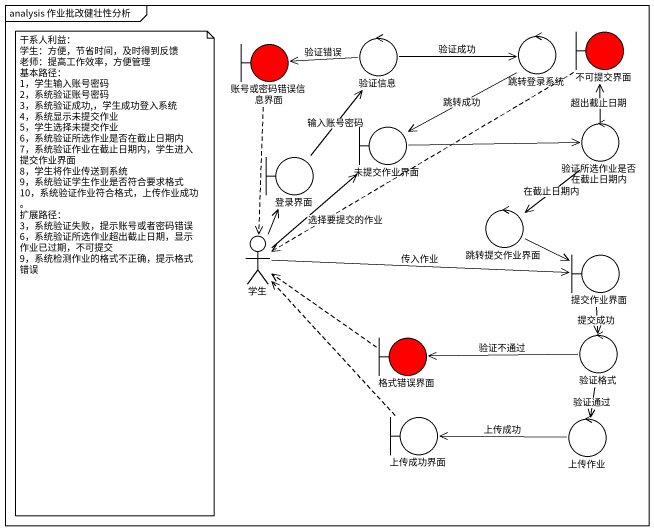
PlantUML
@startuml
mainframe analysis 作业批改健壮性分析
control 验证信息
control 跳转登录系统
boundary 不可提交界面 #FF0000
boundary 账号或密码错误信息界面 #FF0000
boundary 未提交作业界面
control 验证所选作业是否在截止日期内
boundary 登录界面
control 跳转提交作业界面
actor 学生
boundary 提交作业界面
boundary 格式错误界面 #FF0000
control 验证格式
boundary 上传成功界面
control 上传作业
验证信息 -right-> 跳转登录系统 : 验证成功
验证信息 -left-> 账号或密码错误信息界面 : 验证错误
跳转登录系统 --> 未提交作业界面 : 跳转成功
不可提交界面 ..> 学生
账号或密码错误信息界面 ..> 学生
未提交作业界面 -right-> 验证所选作业是否在截止日期内
验证所选作业是否在截止日期内 -up-> 不可提交界面 : 超出截止日期
验证所选作业是否在截止日期内 --> 跳转提交作业界面 : 在截止日期内
登录界面 -up-> 验证信息 : 输入账号密码
跳转提交作业界面 -right-> 提交作业界面
学生 -up-> 未提交作业界面 : 选择要提交的作业
学生 -up-> 登录界面
学生 -right-> 提交作业界面 : 传入作业
提交作业界面 --> 验证格式 : 提交成功
格式错误界面 .left.> 学生
验证格式 -left-> 格式错误界面 : 验证不通过
验证格式 --> 上传作业 : 验证通过
上传成功界面 .up.> 学生
上传作业 -left-> 上传成功界面 : 上传成功
note as N1
  干系人利益：
  学生：方便，节省时间，及时得到反馈
  老师：提高工作效率，方便管理
  基本路径：
  1，学生输入账号密码
  2，系统验证账号密码
  3，系统验证成功,，学生成功登入系统
  4，系统显示未提交作业
  5，学生选择未提交作业
  6，系统验证所选作业是否在截止日期内
  7，系统验证作业在截止日期内，学生进入提交作业界面
  8，学生将作业传送到系统
  9，系统验证学生作业是否符合要求格式
  10，系统验证作业符合格式，上传作业成功。
  扩展路径：
  3，系统验证失败，提示账号或者密码错误
  6，系统验证所选作业超出截止日期，显示作业已过期，不可提交
  9，系统检测作业的格式不正确，提示格式错误
end note
@enduml
